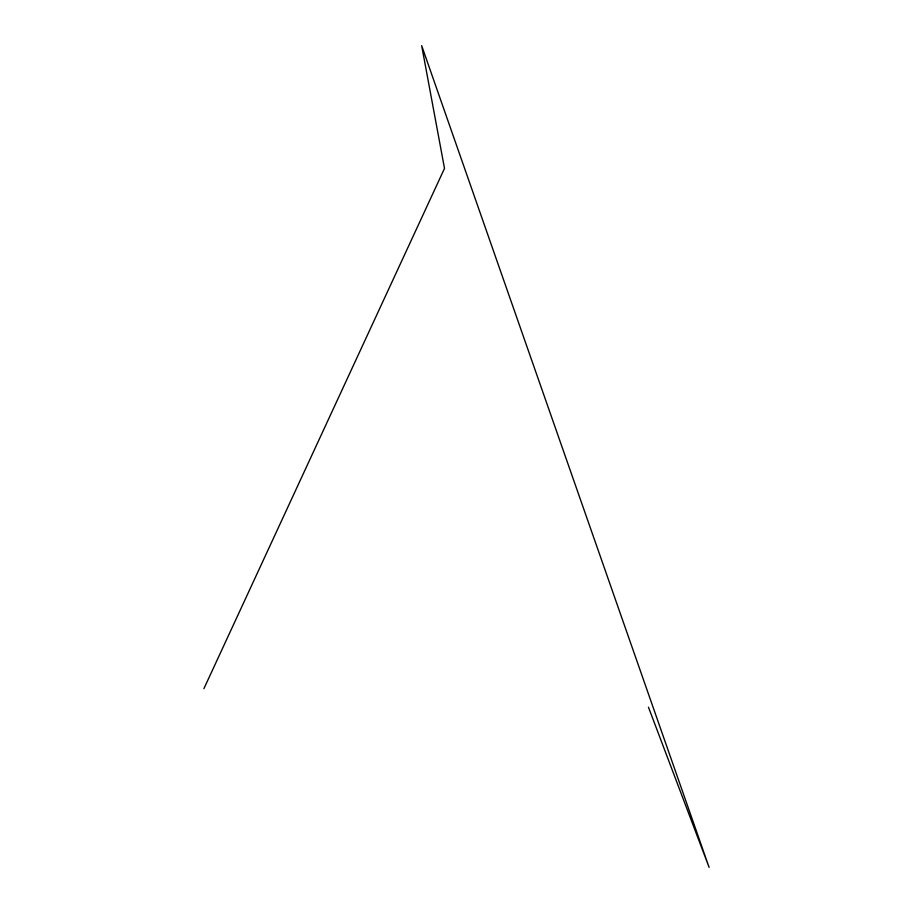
<?xml version="1.0" encoding="UTF-8"?>
<svg xmlns="http://www.w3.org/2000/svg" width="913" height="913" viewBox="0 0 913 913"><rect width="100%" height="100%" fill="white"/><g stroke="black" fill="none" stroke-linecap="round" stroke-linejoin="round"><path stroke-width="1.37" d="M203.907 688.653L444.505 168.414L421.669 45.65L709.093 867.35L648.458 707.198"/></g></svg>
